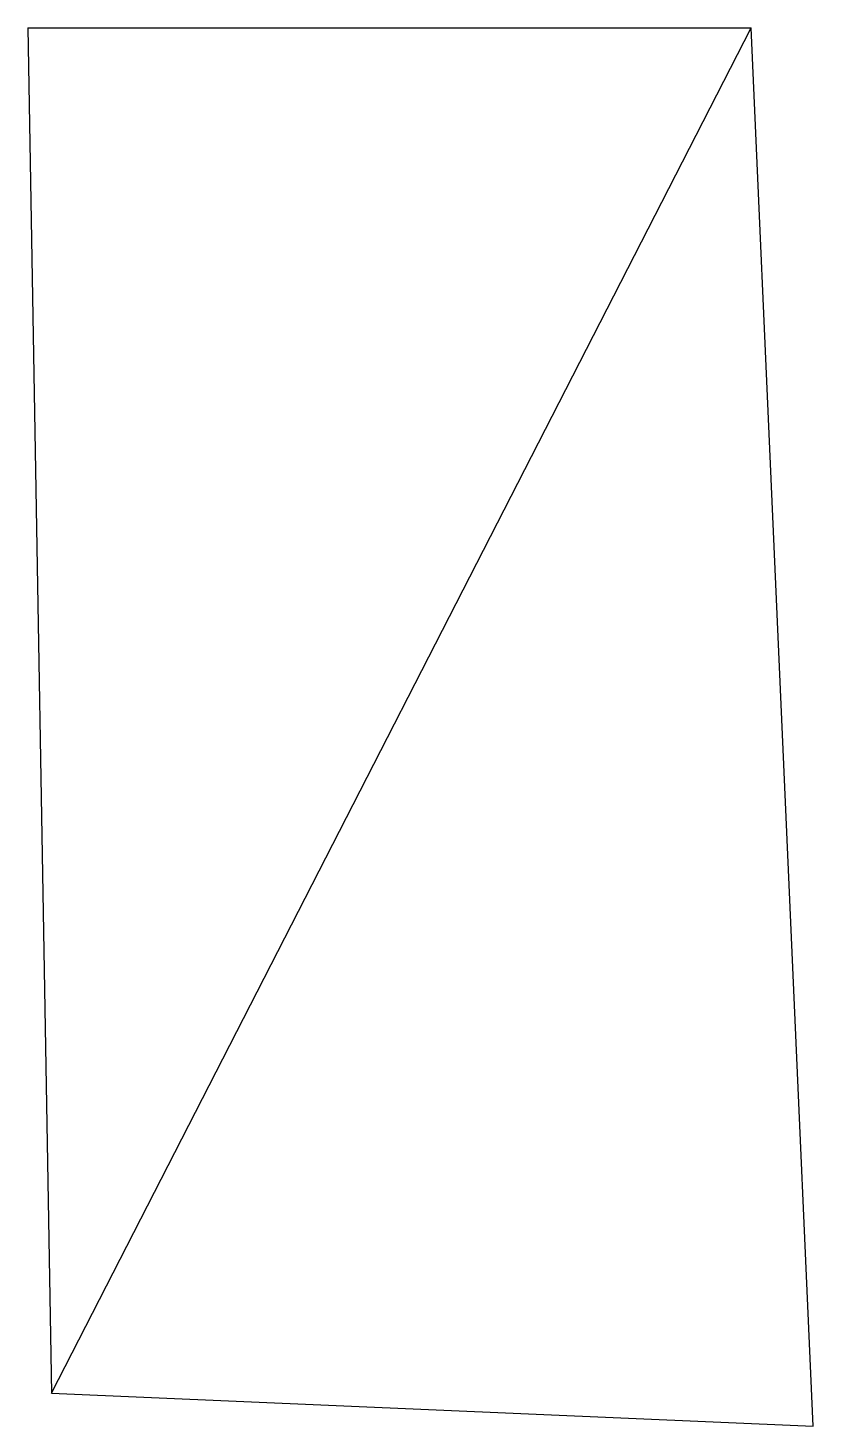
# Model space of a CAD drawing. Header units: inches. Extents: x 21312 to 31629, y -13316 to 1933.
# Drawn here: x 28362 to 28683, y -10035 to -9462 of the extents above; entities that cross this region are included whole.
import ezdxf

# ---------------------------------------------------------------- set-up
doc = ezdxf.new("R2010")
doc.units = ezdxf.units.IN
doc.header["$LTSCALE"] = 0.5
doc.header["$MEASUREMENT"] = 0
doc.layers.add('Toilet', color=7, linetype='Continuous', lineweight=25)

msp = doc.modelspace()

# ---------------------------------------------------------------- linework, layer by layer
at = {"layer": 'Toilet'}
for p, q in [((28361.89, -9462.18), (28657.89, -9462.18)), ((28361.89, -9462.18), (28371.54, -10021.09)), ((28371.54, -10021.09), (28657.89, -9462.18)), ((28683.25, -10034.61), (28657.89, -9462.18)), ((28371.54, -10021.09), (28683.25, -10034.61))]:
    msp.add_line(p, q, dxfattribs=at)

doc.saveas('drawing.dxf')
